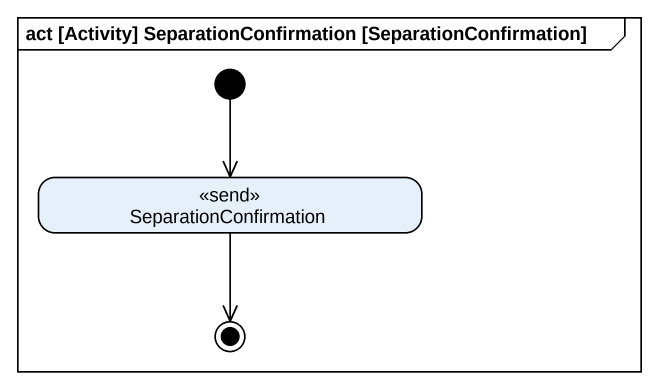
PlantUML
@startuml
mainframe act [Activity] SeparationConfirmation [SeparationConfirmation]
hide empty description
state SeparationConfirmation <<send>>
[*] --> SeparationConfirmation
SeparationConfirmation --> [*]
@enduml
